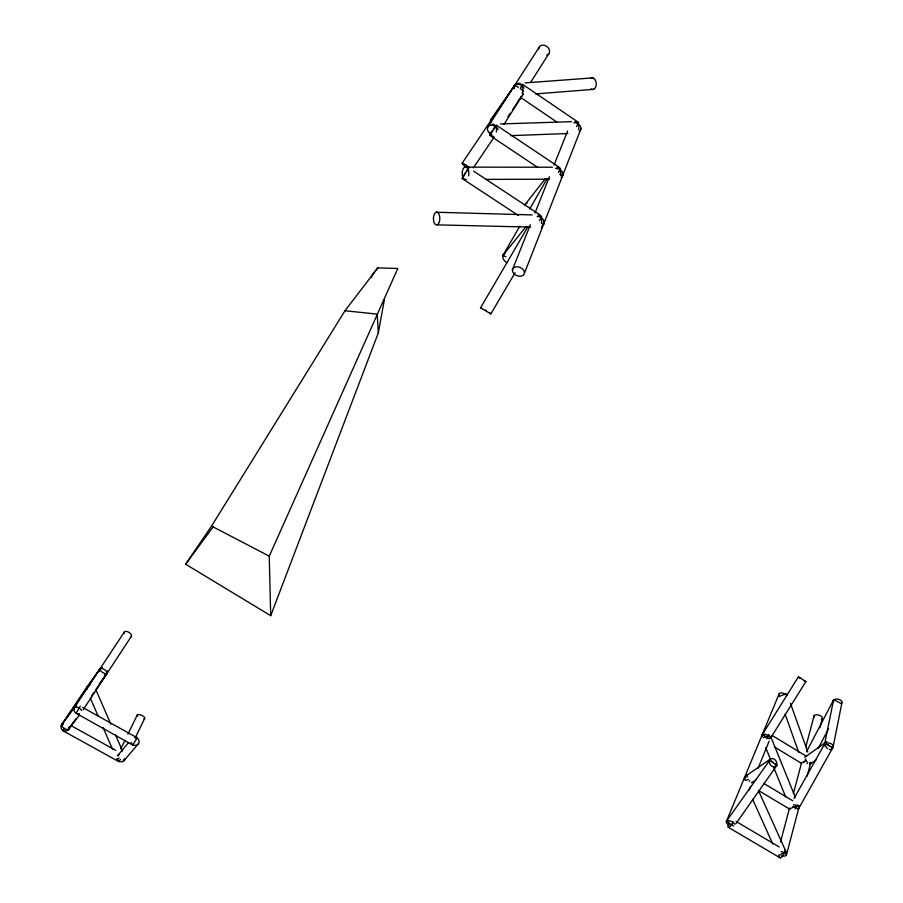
<?xml version="1.0" encoding="UTF-8"?>
<svg xmlns="http://www.w3.org/2000/svg" width="903" height="903" viewBox="0 0 903 903"><rect width="100%" height="100%" fill="white"/><g stroke="black" fill="none" stroke-linecap="round" stroke-linejoin="round"><path stroke-width="1.35" d="M136.297 738.767L137.177 737.774L132.797 745.088L75.931 713.167M270.697 615.677L269.252 556.158L397.805 268.473L377.815 267.875L344.991 310.734L211.562 526.077L185.634 564.217L270.697 615.677L378.323 332.891L384.351 299.785M735.855 823.773L776.862 765.383L774.853 763.475M833.142 746.77L841.912 702.827M120.392 759.457L118.79 761.613L62.928 730.741L63.199 730.098M824.563 744.298L833.469 700.401M518.514 215.569L462.189 178.546L465.271 172.913M726.813 820.692L769.796 760.134M786.378 855.22L799.426 805.6M807.18 776.106L810.713 762.696M819.89 727.807L822.362 718.404M780.531 841.923L789.515 808.117M793.41 793.477L801.604 762.685M805.882 746.6L814.077 715.774M371.347 277.537L372.239 274.896L377.815 267.875M80.277 706.236L75.942 713.359M524.44 273.214L580.9 128.948M512.385 269.85L530.343 224.712M534.971 213.074L549.396 176.796M554.058 165.068L567.581 131.093M749.072 790.204L750.653 786.355M758.046 768.318L769.153 741.194M726.328 821.583L779.086 693.91M132.978 744.422L132.797 745.088M119.094 760.71L118.79 761.613M135.269 737.807L144.615 718.495M120.788 748.858L124.964 740.302M127.921 734.195L137.324 714.883M806.503 751.804L833.785 699.554L841.111 703.572M818.22 748.497L828.604 728.574M794.008 798.523L824.947 743.304L825.692 743.643M792.8 806.255L798.331 809.167L832.769 747.752L831.46 746.905M503.513 255.707L502.994 255.301L519.857 226.077M529.666 209.033L547.195 178.602M515.082 272.706L490.882 313.883L480.565 307.821L528.052 226.495M541.394 227.974L543.166 224.102M520.286 88.359L522.476 84.272L578.507 122.436M492.361 130.54L489.753 135.394L537.59 167.36M771.343 736.904L805.86 681.596L799.2 677.148L798.354 676.911L762.369 734.523L763.035 735.121M64.463 728.529L62.962 730.719M503.953 124.433L523.311 93.935M530.704 82.286L548.889 53.638M488.06 126.691L539.475 46.764M83.2 709.735L131.341 636.367M74.452 707.523L124.377 631.965M73.211 722.49L68.662 729.331L75.852 718.844M493.377 128.96L494.031 127.989M87.331 686.415L61.573 724.917L99.815 669.146L87.219 686.596M466.298 171.333L466.93 170.407M462.122 163.24L514.405 85.751M473.375 167.89L494.11 137.143M507.926 116.668L510.229 113.247M512.532 109.839L521.731 96.192M91.621 695.863L93.912 692.511M95.447 690.276L106.96 673.514M490.747 119.704L514.27 85.966M517.803 101.61L520.986 97.084M99.94 683.074L107.039 673.39M185.634 564.217L213.187 526.81M61.46 725.109L74.351 707.692M68.775 729.15L79.362 715.086M524.903 204.755L545.322 178.692M503.152 255.097L526.099 226.585M118.191 754.976L128.677 742.492M123.598 761.094L138.656 743.462M790.339 808.512L798.342 805.273M805.86 681.596L804.167 680.941M468.646 168.172L462.189 178.546M762.369 734.523L769.424 738.823M480.407 307.652L481.683 308.07M804.641 757.312L825.839 742.232M816.154 759.897L809.483 764.604A4.436 3.093 54.4 0 0 810.025 763.498M745.596 776.128L770.056 759.321M751.601 782.811L756.071 779.774M773.939 767.629L776.174 766.105M489.798 135.394L496.345 125.156L559.329 167.337M802.959 762.29L806.311 760.902M758.407 790.452L786.141 851.992L778.555 855.355M763.283 737.672L769.582 735.29M746.081 780.395L748.384 779.323M776.817 765.405L769.367 760.089M137.098 737.774L82.715 707.444M593.677 89.352L535.513 93.923M525.027 82.907L592.887 77.884M832.747 747.763L824.958 743.327M510.692 135.642L567.829 133.531M500.454 123.959L571.61 121.668M486.028 179.392L549.476 179.189M464.785 167.134L552.331 167.224M437.165 224.87L530.49 227.093M436.07 212.228L532.194 214.925M502.994 255.301L505.906 256.813M344.991 310.734L377.206 314.142L378.323 332.891M562.084 176.277L559.86 174.256M543.527 224.339L541.619 223.267M805.024 760.405L806.966 761.432M211.562 526.077L269.252 556.158M70.931 725.538L115.787 750.382M827.464 744.603L829.293 745.63M809.506 762.843L810.409 763.419M485.272 310.045L486.232 310.609M728.518 827.419L780.09 857.85M736.137 821.47L779.233 846.958M758.712 790.644L790.114 809.404M763.836 783.465L792.778 800.803M772.155 735.493L806.605 756.375M774.345 746.916L801.661 763.441M834.654 700.231L833.785 699.599M473.578 171.13L540.457 215.219M520.5 97.355L556.925 122.108M772.325 761.647L773.397 762.392M800.318 678.571L799.731 678.153M489.832 312.923L490.916 313.86M799.2 677.758L798.365 676.968M752.628 799.245L772.799 844.102M95.797 689.52L110.855 724.195M115.324 734.466L122.571 751.172M90.289 697.974L98.1 715.989M103.111 727.558L112.593 749.422M770.688 736.521L795.385 797.439M765.733 747.594L770.948 760.495M774.074 768.239L785.633 796.841M790.452 703.313L807.801 751.985M785.136 714.16L798.681 752.301M524.666 205.466A5.903 3.962 39.6 0 1 527.115 203.209M562.174 173.5A6.039 3.962 39.9 0 1 561.203 177.62M507.159 262.784A6.016 4.301 40.1 0 1 502.915 257.806A6.016 4.301 40.1 0 1 505.037 253.495M543.471 221.314A6.174 4.323 40.4 0 1 542.331 225.761M555.593 168.466A6.005 4.459 23.2 0 1 562.197 171.705A6.005 4.459 23.2 0 1 561.316 177.169M573.732 122.684A5.869 4.47 23.6 0 1 580.178 125.878A5.869 4.47 23.6 0 1 579.274 131.353M537.172 216.438A6.152 4.436 22.9 0 1 543.222 219.542A6.152 4.436 22.9 0 1 543.211 224.644M577.389 123.44A5.937 0.598 -56.9 0 1 576.498 126.612M560.537 168.184A6.05 0.643 -57.1 0 1 558.404 172.518M541.665 216.077A6.174 0.689 -57.4 0 1 539.441 220.637M517.701 83.584A6.05 3.635 85.2 0 1 522.002 85.762A6.05 3.635 85.2 0 1 522.273 93.032M591.059 78.155A5.869 3.691 86 0 1 596.251 84.035A5.869 3.691 86 0 1 591.081 88.878M493.659 136.364A6.163 3.488 87.3 0 1 489.787 132.199M492.067 124.242A6.163 3.488 87.3 0 1 496.447 132.007M575.064 121.431A5.971 3.578 88 0 1 578.642 129.682M466.287 179.46A6.298 3.352 89 0 1 462.189 173.263A6.298 3.352 89 0 1 466.162 167.134A6.298 3.352 89 0 1 468.646 175.814M556.835 167.145A6.084 3.465 89.7 0 1 560.526 175.047M538.086 215.004A6.208 3.364 -88.9 0 1 541.45 223.199M513.705 87.862A5.971 4.549 36 0 1 517.961 84.171A5.971 4.549 36 0 1 524.101 88.088M538.786 48.852A5.836 4.549 36.8 0 1 543.448 45.173A5.836 4.549 36.8 0 1 549.34 49.834A5.836 4.549 36.8 0 1 546.665 55.094M491.842 134.761A6.118 4.549 35.3 0 1 488.704 126.014A6.118 4.549 35.3 0 1 498.242 129.637M490.78 122.458A5.858 3.589 37 0 1 492.462 118.485M523.221 93.517A5.971 3.567 37.3 0 1 522.465 93.788M514.326 88.731A5.971 3.567 37.3 0 1 515.985 84.758M466.659 167.495A5.982 0.847 35 0 1 462.291 163.195A5.982 0.847 35 0 1 469.492 167.529M514.687 86.722A5.971 1.129 35.5 0 1 518.311 87.309M520.579 88.866A5.971 1.129 35.5 0 1 523.288 91.248M124.907 759.005A4.12 3.838 28.5 0 1 116.95 758.576M117.717 755.439A4.12 3.838 28.5 0 1 119.298 754.344M134.965 737.458A4.21 3.894 30 0 1 139.085 741.273A4.21 3.894 30 0 1 135.822 745.359A4.21 3.894 30 0 1 131.037 742.39M124.456 758.689A4.143 1.479 23.6 0 1 123.147 760.134M117.864 755.901A4.143 1.479 23.6 0 1 118.699 755.879M137.651 716.271A4.086 1.535 23.8 0 1 138.701 714.521A4.086 1.535 23.8 0 1 143.679 716.53A4.086 1.535 23.8 0 1 143.972 718.811M79.329 713.63A4.267 3.917 23.4 0 1 74.046 710.706A4.267 3.917 23.4 0 1 76.834 705.909M99.759 670.376A4.199 2.032 30.9 0 1 102.073 668.638A4.199 2.032 30.9 0 1 106.746 671.73A4.199 2.032 30.9 0 1 105.391 674.101M124.388 633.522A4.12 2.077 31.1 0 1 126.138 631.4A4.12 2.077 31.1 0 1 130.867 634.053A4.12 2.077 31.1 0 1 130.393 636.897M74.531 709.047A4.267 1.998 30.6 0 1 76.71 707.094A4.267 1.998 30.6 0 1 81.631 710.492M86.959 689.452A4.12 3.702 25.8 0 1 89.984 684.858M107.401 670.884A4.199 3.736 26.8 0 1 104.24 675.151M99.296 671.38A4.199 3.736 26.8 0 1 102.536 667.52M69.181 726.588A4.188 3.86 21.8 0 1 68.097 729.996M67.115 730.651A4.188 3.86 21.8 0 1 61.381 728.642A4.188 3.86 21.8 0 1 63.503 723.45M68.662 728.642A4.176 1.456 31.9 0 1 66.45 729.387A4.176 1.456 31.9 0 1 62.025 726.384A4.176 1.456 31.9 0 1 62.725 724.624M106.486 672.261A4.188 1.321 32.3 0 1 105.527 673.74A4.188 1.321 32.3 0 1 100.718 670.895A4.188 1.321 32.3 0 1 100.696 668.841M68.278 727.829A4.176 1.524 31.1 0 1 67.285 729.601M61.788 726.181A4.176 1.524 31.1 0 1 62.939 724.646M87.512 687.702A4.12 1.58 31.3 0 1 89.025 686.156M117.04 759.649A4.233 0.689 -23.7 0 1 119.117 758.125M803.67 762.651A4.436 3.093 54.4 0 1 803.275 761.839M832.442 746.296A4.504 3.093 54.1 0 1 829.439 749.535M827.758 748.768A4.504 3.093 54.1 0 1 825.252 744.648A4.504 3.093 54.1 0 1 826.9 741.566M824.947 746.092A4.481 2.449 12.4 0 1 826.685 743.022A4.481 2.449 12.4 0 1 832.622 744.806A4.481 2.449 12.4 0 1 831.279 747.977M833.65 701.958A4.413 2.495 12.2 0 1 838.21 699.182A4.413 2.495 12.2 0 1 841.235 703.584M810.781 762.504A4.425 2.02 15.7 0 1 810.465 763.024M805.216 759.073A4.425 2.02 15.7 0 1 806.086 759.175M814.325 717.106A4.357 2.077 15.5 0 1 816.052 714.792A4.357 2.077 15.5 0 1 821.549 716.463A4.357 2.077 15.5 0 1 821.256 719.217M793.568 804.72A4.481 1.964 15.9 0 1 798.162 806.672A4.481 1.964 15.9 0 1 797.868 808.93M781.129 851.676A4.549 1.896 16.2 0 1 786.457 854.735A4.549 1.896 16.2 0 1 781.637 855.66M745.302 780.485A4.526 3.375 55.8 0 1 747.47 775.282M751.985 782.258A4.526 3.375 55.8 0 1 751.815 782.54M733.8 826.031A4.594 0.598 35.8 0 1 728.089 822.215A4.594 0.598 35.8 0 1 728.269 821.199M762.301 736.679A4.436 2.224 23 0 1 765.27 734.308A4.436 2.224 23 0 1 770.304 738.157M779.334 695.423A4.368 2.269 22.8 0 1 781.49 692.894A4.368 2.269 22.8 0 1 786.908 695.739M744.591 778.928A4.504 2.167 23.2 0 1 747.695 776.919M729.331 825.15A4.571 2.111 23.4 0 1 726.283 821.719A4.571 2.111 23.4 0 1 730.313 821.041A4.571 2.111 23.4 0 1 734.715 824.247M807.688 762.538A4.38 1.625 -59.3 0 1 806.921 763.611M768.69 734.511A4.402 1.535 -59.2 0 1 766.715 738.767M797.044 804.923A4.459 1.682 -59.9 0 1 795.114 808.953M749.682 780.723A4.481 1.569 -59.8 0 1 749.163 781.467M784.594 850.208A4.526 1.738 -60.6 0 1 782.427 856.326A4.526 1.738 -60.6 0 1 779.379 856.394M732.988 821.707A4.56 1.614 -60.3 0 1 728.981 827.351A4.56 1.614 -60.3 0 1 728.8 823.209M779.391 696.563A4.346 0.643 -19.1 0 1 785.192 694.294A4.346 0.643 -19.1 0 1 786.457 694.847M513.942 273.744A6.31 4.413 22.5 0 0 524.203 274.038A6.31 4.413 22.5 0 0 517.114 266.791A6.31 4.413 22.5 0 0 513.942 273.744M439.366 221.845A6.434 3.217 -89.5 0 0 436.713 212.115A6.434 3.217 -89.5 0 0 433.79 221.675A6.434 3.217 -89.5 0 0 439.366 221.845M769.367 762.38A4.605 3.386 55.5 0 0 775.654 766.557A4.605 3.386 55.5 0 0 774.311 759.209A4.605 3.386 55.5 0 0 769.367 762.38"/></g></svg>
